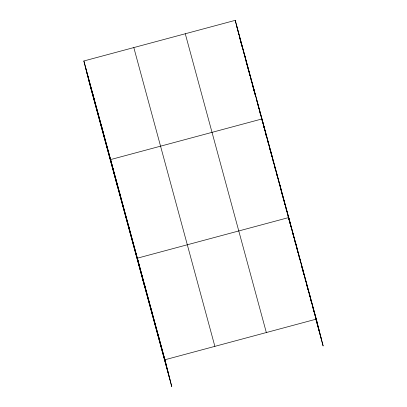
<?xml version="1.0" encoding="UTF-8"?>
<svg xmlns="http://www.w3.org/2000/svg" width="407" height="407" viewBox="0 0 407 407"><rect width="100%" height="100%" fill="white"/><g stroke="black" fill="none" stroke-linecap="round" stroke-linejoin="round"><path stroke-width="0.61" d="M83.857 60.984L164.921 359.768L171.774 386.65L90.71 87.871L83.857 60.984L235.226 20.35L316.29 319.129L323.143 346.016L315.924 319.409M164.921 359.768L316.29 319.129M236.538 25.499L317.602 324.282M238.863 34.498L238.365 32.672L238.838 34.519M247.12 64.932L239.194 35.714L240.094 39.448M247.283 65.537L250.254 76.496M250.585 77.712L255.54 95.971M256.201 98.402L264.952 130.662M272.217 157.443L265.115 131.273L266.529 136.813M272.548 158.659L273.87 163.528M274.033 164.138L282.951 197.003M283.114 197.609L290.547 225M290.878 226.216L291.87 229.869L288.726 217.547L137.363 258.18L144.215 285.063M292.033 230.474L298.758 255.265M298.921 255.871L300.727 262.52M301.053 263.731L308.44 290.939M308.765 292.15L312.54 306.054M312.703 306.659L319.429 331.451M240.746 41.89L241.239 43.717M241.57 44.933L242.068 46.759M243.223 51.017L243.717 52.844M246.032 61.365L246.525 63.192M246.856 64.408L248.178 69.276M248.504 70.492L249.003 72.319M249.333 73.535L249.827 75.361M250.982 79.624L251.48 81.451M252.137 83.883L253.459 88.751M253.79 89.967L254.283 91.794M254.614 93.015L255.113 94.841M256.268 99.099L256.761 100.926M257.422 103.358L257.921 105.184M258.247 106.405L258.745 108.226M259.9 112.49L260.394 114.316M261.553 118.574L262.047 120.401M263.533 125.88L264.026 127.706M265.186 131.965L265.679 133.791M266.01 135.007L266.504 136.833M267.664 141.097L268.157 142.918M269.312 147.181L270.136 150.224M270.467 151.44L270.965 153.266M271.296 154.482L271.79 156.308M272.944 160.572L273.443 162.398M274.598 166.656L275.422 169.699M276.577 173.962L277.075 175.783M278.23 180.047L278.724 181.873M281.039 190.395L281.532 192.221M281.863 193.437L282.356 195.263M282.687 196.479L283.186 198.306M283.511 199.522L284.01 201.348M284.34 202.564L284.834 204.39M285.989 208.654L286.818 211.696M287.149 212.912L287.642 214.738M287.973 215.954L288.466 217.781M288.797 218.997L289.296 220.823M289.621 222.039L290.12 223.865M291.275 228.129L291.768 229.955M292.43 232.387L292.928 234.213M293.259 235.429L293.752 237.256L293.279 235.409M294.902 241.488L295.39 243.305M296.54 247.537L297.034 249.349M297.359 250.559L297.853 252.376M299.003 256.608L299.496 258.42M301.791 266.885L302.284 268.701M302.61 269.907L303.922 274.745M304.253 275.956L304.741 277.767M305.072 278.978L305.565 280.794M306.71 285.027L307.204 286.838M307.534 288.049L308.023 289.865M309.172 294.098L309.666 295.909M310.816 300.142L311.304 301.958M312.785 307.397L314.097 312.235M314.423 313.446L314.916 315.257M315.242 316.468L321.311 338.843M185.277 33.761L266.336 332.539M133.811 47.578L214.871 346.357M85.17 66.138L166.234 364.916M87.001 73.311L168.066 372.09M88.884 80.698L169.948 379.477M309.396 293.732L310.709 298.886M302.508 268.335L303.82 273.489M295.619 242.938L296.932 248.092M292.496 232.331L292.969 234.178M279.812 184.676L281.125 189.83M270.894 151.811L272.207 156.965M264.967 130.672L261.976 118.946L110.607 159.585L117.46 186.467M253.057 86.081L254.37 91.234M244.144 53.215L245.457 58.369M235.226 20.35L238.212 32.077M158.033 334.371L159.346 339.519M151.139 308.974L152.452 314.123M144.251 283.577L145.564 288.726M128.444 225.315L129.757 230.464M119.526 192.45L120.838 197.599M101.694 126.719L103.007 131.868M92.776 93.854L94.088 99.003"/></g></svg>
